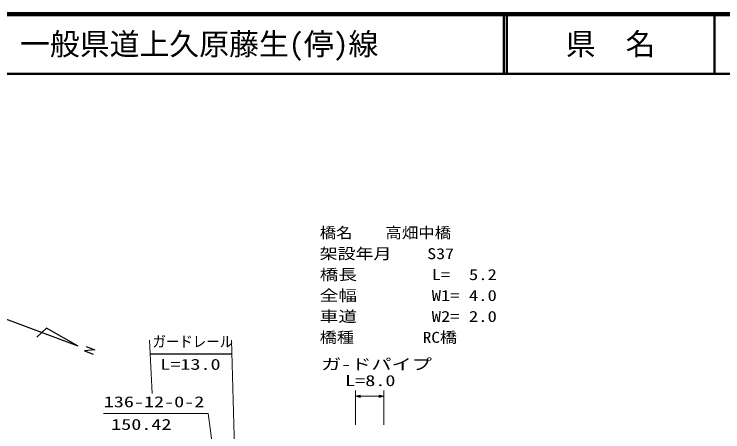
# Model space of a CAD drawing. Units: millimetres, scale not verified. Extents: x 40000 to 680000, y 20000 to 380000.
# Drawn here: x 215751 to 334416, y 310123 to 380000 of the extents above; entities that cross this region are included whole.
import ezdxf
from ezdxf.enums import TextEntityAlignment as Align

# ---------------------------------------------------------------- set-up
doc = ezdxf.new("R2010")
doc.units = ezdxf.units.MM
doc.header["$LTSCALE"] = 1000
for name, color, linetype, lineweight in [('M-BGD', 7, 'Continuous', 25), ('M-BGD-HTXT', 7, 'Continuous', 13), ('M-TTL', 2, 'Continuous', 140), ('M-TTL-LINE', 7, 'Continuous', 50)]:
    doc.layers.add(name, color=color, linetype=linetype, lineweight=lineweight)
doc.layers.add('M-STR-HTXT', color=7, linetype='Continuous')
doc.layers.add('M-TTL-TXT', color=7, linetype='Continuous')
doc.styles.add('ＭＳ ゴシック', font='')
doc.styles.get('ＭＳ ゴシック').set_extended_font_data('MS Gothic')

# ---------------------------------------------------------------- blocks, each defined once
blk = doc.blocks.new('BUHIN58')
at = {"color": 7, "linetype": 'Continuous', "lineweight": 13}
for points in [[(0, 0), (-87, 768), (-438, 637)], [(-54, 144), (-369, 613), (-123, 705)], [(-80, 214), (-333, 596), (-140, 668)], [(-107, 286), (-297, 580), (-156, 632)], [(-133, 357), (-260, 563), (-173, 596)]]:
    blk.add_lwpolyline(points, close=True, dxfattribs=at)
for points in [[(-27, 72), (-405, 629), (-107, 741), (-28, 74)], [(-207, 553), (-160, 429), (-224, 547), (-189, 560), (-160, 429)]]:
    blk.add_lwpolyline(points, dxfattribs=at)
blk = doc.blocks.new('BUHIN59')
at = {"color": 7, "linetype": 'Continuous', "lineweight": 13}
for points in [[(0, 0), (87, -768), (438, -637)], [(54, -144), (369, -613), (123, -705)], [(80, -214), (333, -596), (140, -668)], [(107, -286), (297, -580), (156, -632)], [(133, -357), (260, -563), (173, -596)]]:
    blk.add_lwpolyline(points, close=True, dxfattribs=at)
for points in [[(27, -72), (405, -629), (107, -741), (28, -74)], [(207, -553), (160, -429), (224, -547), (189, -560), (160, -429)]]:
    blk.add_lwpolyline(points, dxfattribs=at)

msp = doc.modelspace()

# ---------------------------------------------------------------- linework, layer by layer
at = {"layer": 'M-BGD'}
for p, q in [((226462, 324442), (203043, 333192)), ((221192, 327479), (219555, 325955)), ((226462, 324442), (221192, 327479)), ((227834, 324395), (229279, 323855)), ((229279, 323855), (227549, 323647)), ((227549, 323647), (229003, 323112)), ((238508, 323187), (252189, 323187))]:
    msp.add_line(p, q, dxfattribs=at)
at = {"layer": 'M-BGD-HTXT'}
for p, q in [((238393, 325449), (238846, 316523)), ((252120, 325449), (252922, 299205)), ((272912, 311302), (272912, 317063)), ((277635, 317063), (277635, 311302)), ((272912, 316063), (277635, 316063)), ((248248, 313191), (230727, 313191)), ((250433, 297019), (248248, 313191))]:
    msp.add_line(p, q, dxfattribs=at)
at = {"layer": 'M-TTL'}
msp.add_line((680000, 380000), (40000, 380000), dxfattribs=at)
at = {"layer": 'M-TTL-LINE'}
for p, q in [((297750, 380000), (297750, 370000)), ((298250, 380000), (298250, 370000)), ((333000, 380000), (333000, 370000)), ((40000, 370000), (680000, 370000))]:
    msp.add_line(p, q, dxfattribs=at)

# ---------------------------------------------------------------- block references
at = {"layer": 'M-BGD-HTXT', "rotation": 249.51192}
for name, p in [('BUHIN58', (272912, 316063)), ('BUHIN59', (277635, 316063))]:
    msp.add_blockref(name, p, dxfattribs=at)

# ---------------------------------------------------------------- texts
at = {"layer": 'M-BGD-HTXT', "style": 'ＭＳ ゴシック'}
for s, width, p in [('ガードレール', 0.9, (238903, 323755)), ('L=13.0', 1.35, (240214, 319947)), ('ガ-ドパイプ', 1.35, (267136, 319963)), ('L=8.0', 1.35, (271178, 317223)), ('136-12-0-2', 1.35, (230755, 313676)), ('150.42', 1.35, (231994, 309896))]:
    msp.add_text(s, height=1833, dxfattribs=dict(at, width=width)).set_placement(p, align=Align.BOTTOM_LEFT)
at = {"layer": 'M-STR-HTXT', "style": 'ＭＳ ゴシック'}
for s, width, p in [('橋名\u3000\u3000高畑中橋', 1.1, (266915, 341961)), ('架設年月\u3000\u3000S37', 1.2, (266915, 338461)), ('橋長\u3000\u3000\u3000\u3000L=  5.2', 1.25, (266915, 334961)), ('全幅\u3000\u3000\u3000\u3000W1= 4.0', 1.25, (266915, 331461)), ('車道\u3000\u3000\u3000\u3000W2= 2.0', 1.25, (266915, 327961)), ('橋種\u3000\u3000\u3000\u3000RC橋', 1.15, (266915, 324461))]:
    msp.add_text(s, height=1833, dxfattribs=dict(at, width=width)).set_placement(p, align=Align.BOTTOM_LEFT)
at = {"layer": 'M-TTL-TXT', "style": 'ＭＳ ゴシック'}
msp.add_text('一般県道上久原藤生(停)線', height=3666, dxfattribs=at).set_placement((216734, 375000), align=Align.MIDDLE_LEFT)
msp.add_text('県\u3000名', height=3666, dxfattribs=at).set_placement((315625, 375000), align=Align.MIDDLE_CENTER)

doc.saveas('drawing.dxf')
